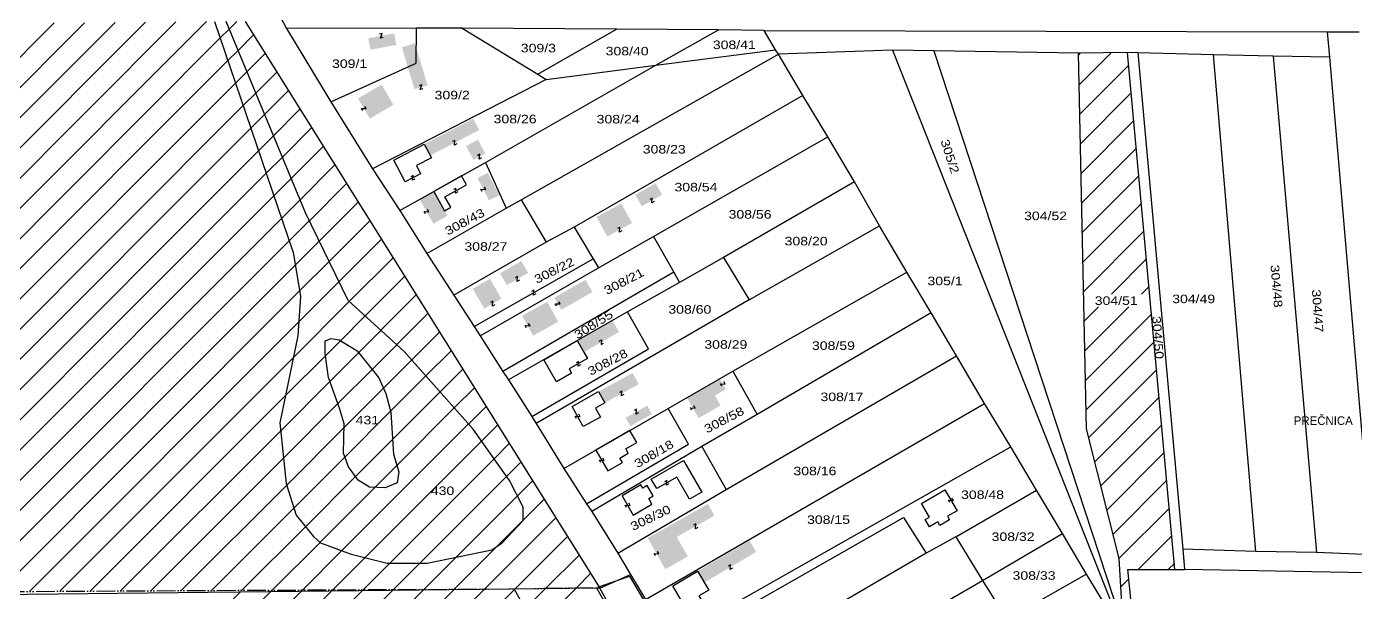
# Model space of a CAD drawing. Extents: x 5587940 to 5589766, y 5131257 to 5132452.
# Drawn here: x 5588977.4 to 5589475.5, y 5131678.1 to 5131890 of the extents above; entities that cross this region are included whole.
import ezdxf
from ezdxf.enums import TextEntityAlignment as Align

# ---------------------------------------------------------------- set-up
doc = ezdxf.new("R2010")
doc.units = 0
doc.header["$MEASUREMENT"] = 0
doc.linetypes.add('ACAD_ISO14W100', pattern=[24, 12, -3, 0, -3, 0, -3, 0, -3])
doc.linetypes.add('GRANICA_KO', pattern=[11, 7, -1, 0, -1, 0, -1, 0, -1])
for name, color, linetype in [('2', 7, 'CONTINUOUS'), ('3', 7, 'CONTINUOUS'), ('4', 7, 'CONTINUOUS'), ('5', 7, 'CONTINUOUS'), ('6', 7, 'CONTINUOUS'), ('8', 7, 'CONTINUOUS'), ('9', 7, 'CONTINUOUS'), ('GRANICAKO', 3, 'ACAD_ISO14W100'), ('SRAFLADANJE', 2, 'CONTINUOUS'), ('SRAFURA', 4, 'CONTINUOUS')]:
    doc.layers.add(name, color=color, linetype=linetype)
doc.styles.add('TXT', font='TXT', dxfattribs={"height": 0.2})

# ---------------------------------------------------------------- blocks, each defined once
blk = doc.blocks.new('Z')
at = {"layer": '8', "color": 113, "linetype": 'CONTINUOUS'}
blk.add_lwpolyline([(-0.5, 0.75), (0.5, 0.749), (-0.5, -0.749), (0.5, -0.75)], dxfattribs=at)

msp = doc.modelspace()

# ---------------------------------------------------------------- hatches: boundary and pattern name
at = {"layer": 'SRAFURA', "linetype": 'CONTINUOUS'}
h = msp.add_hatch(dxfattribs=at)
h.set_pattern_fill('ANSI31', color=256, scale=64, style=0)
h.paths.add_polyline_path([(5589080.08, 5131789.04), (5589079.17, 5131774.15), (5589072.39, 5131741.55), (5589074.74, 5131718.93), (5589078.49, 5131707.03), (5589084.98, 5131698.97), (5589087.65, 5131696.68), (5589099.12, 5131692.47), (5589112.58, 5131689.01), (5589127.55, 5131689.04), (5589151.77, 5131694.05), (5589155.54, 5131696.51), (5589163.59, 5131704.98), (5589163.59, 5131709.98), (5589158.42, 5131720.01), (5589144.78, 5131739.23), (5589119.01, 5131768.32), (5589097.94, 5131787.37), (5589081.98, 5131820.25), (5589052.23, 5131891.84), (5589047.94, 5131891.84), (5589077.31, 5131805.37)])
h.paths.add_polyline_path([(5589091.61, 5131773.22), (5589094.55, 5131772.67), (5589101.3, 5131768.55), (5589109.53, 5131758.5), (5589112.07, 5131752.57), (5589113.98, 5131745.64), (5589115.01, 5131729.84), (5589116.94, 5131723.26), (5589116.36, 5131719.15), (5589111.8, 5131717.31), (5589105.93, 5131717.48), (5589101.77, 5131720.14), (5589098.09, 5131725.05), (5589096.22, 5131730.28), (5589096.49, 5131741.22), (5589094.91, 5131746.75), (5589090.65, 5131758.62), (5589089.35, 5131767.52), (5589089.42, 5131772.25)], flags=16)
h.paths.add_polyline_path([(5589127.64, 5131713.76), (5589139.09, 5131713.76), (5589139.09, 5131718.56), (5589127.64, 5131718.56)], flags=24)
h.paths.add_polyline_path([(5589099.79, 5131740.21), (5589110.58, 5131740.21), (5589110.58, 5131745.01), (5589099.79, 5131745.01)], flags=8)
h = msp.add_hatch(dxfattribs=at)
h.set_pattern_fill('ANSI31', color=256, scale=64, style=0)
h.paths.add_polyline_path([(5589101.3, 5131768.55), (5589094.55, 5131772.67), (5589091.61, 5131773.22), (5589089.42, 5131772.25), (5589089.35, 5131767.52), (5589090.65, 5131758.62), (5589094.91, 5131746.75), (5589096.49, 5131741.22), (5589096.22, 5131730.28), (5589098.09, 5131725.05), (5589101.77, 5131720.14), (5589105.93, 5131717.48), (5589111.8, 5131717.31), (5589116.36, 5131719.15), (5589116.94, 5131723.26), (5589115.01, 5131729.84), (5589113.98, 5131745.64), (5589112.07, 5131752.57), (5589109.53, 5131758.5)])
h.paths.add_polyline_path([(5589099.79, 5131740.21), (5589110.58, 5131740.21), (5589110.58, 5131745.01), (5589099.79, 5131745.01)], flags=24)

# ---------------------------------------------------------------- linework, layer by layer
at = {"layer": '2', "color": 7, "linetype": 'CONTINUOUS'}
for p, q in [((5589069.54, 5131899.38), (5589074.82, 5131889.31)), ((5589047.94, 5131891.84), (5589077.31, 5131805.37)), ((5589081.98, 5131820.25), (5589052.23, 5131891.84)), ((5589059.34, 5131891.89), (5589192.29, 5131679.66)), ((5589123.64, 5131889.38), (5589074.82, 5131889.31)), ((5589074.82, 5131889.31), (5589091.47, 5131861.77)), ((5589123.53, 5131876.23), (5589123.64, 5131889.38)), ((5589140.71, 5131889.41), (5589123.64, 5131889.38)), ((5589198.61, 5131889), (5589140.71, 5131889.41)), ((5589140.71, 5131889.41), (5589169.06, 5131872.14)), ((5589169.06, 5131872.14), (5589198.61, 5131889)), ((5589236.83, 5131888.74), (5589198.61, 5131889)), ((5589213.32, 5131875.47), (5589236.83, 5131888.74)), ((5589253.9, 5131888.5), (5589236.83, 5131888.74)), ((5589258.19, 5131881.22), (5589253.9, 5131888.5)), ((5589253.9, 5131888.5), (5589465.06, 5131888.03)), ((5589465.06, 5131888.03), (5589476.98, 5131887.98)), ((5589465.89, 5131878.58), (5589465.06, 5131888.03)), ((5589162.77, 5131825.1), (5589259.22, 5131879.59)), ((5589213.32, 5131875.47), (5589258.19, 5131881.22)), ((5589259.22, 5131879.59), (5589258.19, 5131881.22)), ((5589302, 5131881.12), (5589259.22, 5131879.59)), ((5589268.42, 5131864.17), (5589259.22, 5131879.59)), ((5589317.45, 5131880.86), (5589302, 5131881.12)), ((5589302, 5131881.12), (5589386.72, 5131667.46)), ((5589371.69, 5131880.07), (5589317.45, 5131880.86)), ((5589317.45, 5131880.86), (5589387.6, 5131667.56)), ((5589390.14, 5131880.27), (5589371.69, 5131880.07)), ((5589374.76, 5131739.36), (5589371.69, 5131880.07)), ((5589393.9, 5131880.18), (5589390.14, 5131880.27)), ((5589407.88, 5131686.67), (5589390.14, 5131880.27)), ((5589422.34, 5131879.39), (5589393.9, 5131880.18)), ((5589393.9, 5131880.18), (5589410.88, 5131694.23)), ((5589444.73, 5131878.89), (5589422.34, 5131879.39)), ((5589438.2, 5131693.42), (5589422.34, 5131879.39)), ((5589465.89, 5131878.58), (5589444.73, 5131878.89)), ((5589444.73, 5131878.89), (5589460.89, 5131693.07)), ((5589481.95, 5131692.11), (5589465.89, 5131878.58)), ((5589091.47, 5131861.77), (5589123.53, 5131876.23)), ((5589149.43, 5131839.09), (5589213.32, 5131875.47)), ((5589172.22, 5131870.21), (5589213.32, 5131875.47)), ((5589172.22, 5131870.21), (5589107.11, 5131836.74)), ((5589169.06, 5131872.14), (5589172.22, 5131870.21)), ((5589268.42, 5131864.17), (5589182.74, 5131814.88)), ((5589277.81, 5131848.72), (5589268.42, 5131864.17)), ((5589091.47, 5131861.77), (5589107.11, 5131836.74)), ((5589212.47, 5131811.38), (5589277.81, 5131848.72)), ((5589287.73, 5131831.86), (5589277.81, 5131848.72)), ((5589117.29, 5131821.05), (5589149.43, 5131839.09)), ((5589149.43, 5131839.09), (5589157.25, 5131822.03)), ((5589107.11, 5131836.74), (5589117.29, 5131821.05)), ((5589287.73, 5131831.86), (5589238.72, 5131803.5)), ((5589297.16, 5131815.32), (5589287.73, 5131831.86)), ((5589157.25, 5131822.03), (5589162.77, 5131825.1)), ((5589162.77, 5131825.1), (5589172.23, 5131809.27)), ((5589097.94, 5131787.37), (5589081.98, 5131820.25)), ((5589117.29, 5131821.05), (5589127.44, 5131804.95)), ((5589127.44, 5131804.95), (5589157.25, 5131822.03)), ((5589182.74, 5131814.88), (5589172.23, 5131809.27)), ((5589182.74, 5131814.88), (5589191.76, 5131799.65)), ((5589248.29, 5131787.66), (5589297.16, 5131815.32)), ((5589307.42, 5131798.05), (5589297.16, 5131815.32)), ((5589172.23, 5131809.27), (5589137.62, 5131789.34)), ((5589191.76, 5131799.65), (5589212.47, 5131811.38)), ((5589212.47, 5131811.38), (5589220, 5131797.96)), ((5589077.31, 5131805.37), (5589080.08, 5131789.04)), ((5589127.44, 5131804.95), (5589137.62, 5131789.34)), ((5589147.42, 5131774.22), (5589191.76, 5131799.65)), ((5589238.72, 5131803.5), (5589222.15, 5131794.14)), ((5589238.72, 5131803.5), (5589248.29, 5131787.66)), ((5589220, 5131797.96), (5589156, 5131760.81)), ((5589222.15, 5131794.14), (5589202.72, 5131783.11)), ((5589220, 5131797.96), (5589222.15, 5131794.14)), ((5589242.19, 5131760.88), (5589307.42, 5131798.05)), ((5589316.49, 5131782.74), (5589307.42, 5131798.05)), ((5589080.08, 5131789.04), (5589079.17, 5131774.15)), ((5589137.62, 5131789.34), (5589145.23, 5131777.64)), ((5589119.01, 5131768.32), (5589097.94, 5131787.37)), ((5589248.29, 5131787.66), (5589168.45, 5131741.34)), ((5589202.72, 5131783.11), (5589158.03, 5131757.64)), ((5589210.57, 5131769.32), (5589202.72, 5131783.11)), ((5589316.49, 5131782.74), (5589251.29, 5131744.76)), ((5589326, 5131766.72), (5589316.49, 5131782.74)), ((5589079.17, 5131774.15), (5589072.39, 5131741.55)), ((5589145.23, 5131777.64), (5589147.42, 5131774.22)), ((5589147.42, 5131774.22), (5589156, 5131760.81)), ((5589089.35, 5131767.52), (5589089.42, 5131772.25)), ((5589089.42, 5131772.25), (5589091.61, 5131773.22)), ((5589091.61, 5131773.22), (5589094.55, 5131772.67)), ((5589094.55, 5131772.67), (5589101.3, 5131768.55)), ((5589166.77, 5131743.96), (5589210.57, 5131769.32)), ((5589090.65, 5131758.62), (5589089.35, 5131767.52)), ((5589101.3, 5131768.55), (5589109.53, 5131758.5)), ((5589144.78, 5131739.23), (5589119.01, 5131768.32)), ((5589239.71, 5131716.58), (5589326, 5131766.72)), ((5589336.5, 5131748.78), (5589326, 5131766.72)), ((5589156, 5131760.81), (5589158.03, 5131757.64)), ((5589217.96, 5131746.94), (5589242.19, 5131760.88)), ((5589242.19, 5131760.88), (5589251.29, 5131744.76)), ((5589094.91, 5131746.75), (5589090.65, 5131758.62)), ((5589109.53, 5131758.5), (5589112.07, 5131752.57)), ((5589158.03, 5131757.64), (5589166.77, 5131743.96)), ((5589112.07, 5131752.57), (5589113.98, 5131745.64)), ((5589096.49, 5131741.22), (5589094.91, 5131746.75)), ((5589113.98, 5131745.64), (5589115.01, 5131729.84)), ((5589178.81, 5131724.49), (5589217.96, 5131746.94)), ((5589209.38, 5131675.42), (5589336.5, 5131748.78)), ((5589225.57, 5131733.64), (5589217.96, 5131746.94)), ((5589251.29, 5131744.76), (5589230.53, 5131732.71)), ((5589346.37, 5131732.62), (5589336.5, 5131748.78)), ((5589072.39, 5131741.55), (5589074.74, 5131718.93)), ((5589096.22, 5131730.28), (5589096.49, 5131741.22)), ((5589158.42, 5131720.01), (5589144.78, 5131739.23)), ((5589166.77, 5131743.96), (5589168.45, 5131741.34)), ((5589168.45, 5131741.34), (5589178.81, 5131724.49)), ((5589386.96, 5131690.75), (5589374.76, 5131739.36)), ((5589098.09, 5131725.05), (5589096.22, 5131730.28)), ((5589115.01, 5131729.84), (5589116.94, 5131723.26)), ((5589187.3, 5131711.21), (5589225.57, 5131733.64)), ((5589230.53, 5131732.71), (5589189.31, 5131708.41)), ((5589218.3, 5131660.11), (5589346.37, 5131732.62)), ((5589230.53, 5131732.71), (5589239.71, 5131716.58)), ((5589355.96, 5131716.39), (5589346.37, 5131732.62)), ((5589101.77, 5131720.14), (5589098.09, 5131725.05)), ((5589178.81, 5131724.49), (5589187.3, 5131711.21)), ((5589105.93, 5131717.48), (5589101.77, 5131720.14)), ((5589116.36, 5131719.15), (5589111.8, 5131717.31)), ((5589116.94, 5131723.26), (5589116.36, 5131719.15)), ((5589163.59, 5131709.98), (5589158.42, 5131720.01)), ((5589074.74, 5131718.93), (5589078.49, 5131707.03)), ((5589111.8, 5131717.31), (5589105.93, 5131717.48)), ((5589199.08, 5131692.78), (5589239.71, 5131716.58)), ((5589325.75, 5131698.9), (5589355.96, 5131716.39)), ((5589365.68, 5131700.17), (5589355.96, 5131716.39)), ((5589163.59, 5131704.98), (5589163.59, 5131709.98)), ((5589187.3, 5131711.21), (5589189.31, 5131708.41)), ((5589078.49, 5131707.03), (5589084.98, 5131698.97)), ((5589155.54, 5131696.51), (5589163.59, 5131704.98)), ((5589189.31, 5131708.41), (5589199.08, 5131692.78)), ((5589219.97, 5131657.13), (5589306.11, 5131706.13)), ((5589306.11, 5131706.13), (5589314.57, 5131692.77)), ((5589335.69, 5131682.59), (5589365.68, 5131700.17)), ((5589374.69, 5131684.9), (5589365.68, 5131700.17)), ((5589084.98, 5131698.97), (5589087.65, 5131696.68)), ((5589087.65, 5131696.68), (5589099.12, 5131692.47)), ((5589151.77, 5131694.05), (5589155.54, 5131696.51)), ((5589325.75, 5131698.9), (5589314.57, 5131692.77)), ((5589325.75, 5131698.9), (5589335.69, 5131682.59)), ((5589438.2, 5131693.42), (5589410.88, 5131694.23)), ((5589410.88, 5131694.23), (5589411.41, 5131686.62)), ((5589099.12, 5131692.47), (5589112.58, 5131689.01)), ((5589127.55, 5131689.04), (5589151.77, 5131694.05)), ((5589199.08, 5131692.78), (5589203.81, 5131684.8)), ((5589314.57, 5131692.77), (5589268.13, 5131665.71)), ((5589388.29, 5131667.64), (5589386.96, 5131690.75)), ((5589460.89, 5131693.07), (5589438.2, 5131693.42)), ((5589481.95, 5131692.11), (5589460.89, 5131693.07)), ((5589112.58, 5131689.01), (5589127.55, 5131689.04)), ((5589192.29, 5131679.66), (5589203.81, 5131684.8)), ((5589203.81, 5131684.8), (5589209.38, 5131675.42)), ((5589374.69, 5131684.9), (5589344.85, 5131667.95)), ((5589385.72, 5131666.96), (5589374.69, 5131684.9)), ((5589392.3, 5131666.37), (5589390.18, 5131686.7)), ((5589390.18, 5131686.7), (5589407.88, 5131686.67)), ((5589407.88, 5131686.67), (5589411.41, 5131686.62)), ((5589628.33, 5131682.62), (5589411.41, 5131686.62)), ((5589192.29, 5131679.66), (5588919.62, 5131676.64)), ((5589184.25, 5131636.3), (5589160.21, 5131679.4)), ((5589191.58, 5131680), (5589203.39, 5131684.14)), ((5589282.26, 5131522.58), (5589192.29, 5131679.66)), ((5589203.39, 5131684.14), (5589241.54, 5131620.59)), ((5589277.61, 5131648.9), (5589335.69, 5131682.59)), ((5589335.69, 5131682.59), (5589344.85, 5131667.95))]:
    msp.add_line(p, q, dxfattribs=at)
at = {"layer": '4', "color": 115, "linetype": 'CONTINUOUS'}
msp.add_line((5589145.23, 5131777.64), (5589189.79, 5131802.98), dxfattribs=at)
at = {"layer": '5', "color": 52, "linetype": 'CONTINUOUS'}
for points in [[(5589115.09, 5131840), (5589126.53, 5131845.94), (5589129.17, 5131840.84), (5589123.54, 5131837.92), (5589125.15, 5131834.83), (5589119.34, 5131831.82)], [(5589183.87, 5131772.36), (5589186.33, 5131768.05), (5589187.69, 5131765.66), (5589180.84, 5131761.75), (5589181.71, 5131760.22), (5589176.03, 5131756.99), (5589171.27, 5131765.19)], [(5589181.9, 5131747.76), (5589191.86, 5131753.26), (5589194.18, 5131749.05), (5589190.67, 5131747.11), (5589192.52, 5131743.76), (5589186.08, 5131740.21)], [(5589203.61, 5131738.71), (5589190.85, 5131731.4), (5589195.31, 5131723.62), (5589200.78, 5131726.76), (5589199.84, 5131728.41), (5589202.98, 5131730.21), (5589202.06, 5131731.8), (5589206.21, 5131734.18)], [(5589200.64, 5131714.23), (5589204.83, 5131707.07), (5589211.85, 5131711.18), (5589210.63, 5131713.27), (5589212.27, 5131714.23), (5589210.01, 5131718.09), (5589208.37, 5131717.13), (5589207.66, 5131718.34)], [(5589312.89, 5131711.44), (5589321.62, 5131716.51), (5589326.19, 5131708.62), (5589322.67, 5131706.58), (5589323.41, 5131705.3), (5589319.78, 5131703.2), (5589319.04, 5131704.48), (5589315.89, 5131702.65), (5589314.3, 5131705.39), (5589315.87, 5131706.3)], [(5589219.63, 5131680.51), (5589228.97, 5131686.01), (5589233.14, 5131678.94), (5589229.48, 5131676.78), (5589230.18, 5131675.61), (5589226.32, 5131673.33), (5589225.62, 5131674.51), (5589223.8, 5131673.44)]]:
    msp.add_lwpolyline(points, close=True, dxfattribs=at)
for points in [[(5589101.67, 5131863.06), (5589106.09, 5131855.51), (5589110.52, 5131868.25), (5589114.94, 5131860.7)], [(5589124.8, 5131825.27), (5589130.1, 5131828.24), (5589129.92, 5131816.16), (5589135.21, 5131819.13)], [(5589191.09, 5131818.68), (5589200.38, 5131823.74), (5589195.07, 5131811.36), (5589204.36, 5131816.42)], [(5589144.67, 5131791.82), (5589151.12, 5131795.53), (5589148.97, 5131784.35), (5589155.42, 5131788.06)], [(5589163.18, 5131781.7), (5589172.59, 5131786.9), (5589167.3, 5131774.23), (5589176.71, 5131779.43)], [(5589224.96, 5131750.97), (5589233.2, 5131755.71), (5589229.34, 5131743.35), (5589237.58, 5131748.09)], [(5589233.2, 5131755.71), (5589235.44, 5131751.82), (5589237.27, 5131758.05), (5589239.51, 5131754.16)], [(5589210.25, 5131698.46), (5589218.68, 5131703.22), (5589216.84, 5131686.79), (5589225.27, 5131691.56)]]:
    msp.add_solid(points, dxfattribs=at)
at = {"layer": '6', "color": 52, "linetype": 'CONTINUOUS'}
for points in [[(5589130.1, 5131828.24), (5589134.14, 5131821.03), (5589136.43, 5131822.31), (5589134.24, 5131826.22), (5589142.33, 5131830.77), (5589140.48, 5131834.07)], [(5589211.55, 5131720.55), (5589223.69, 5131727.53), (5589230.51, 5131715.66), (5589225.93, 5131713.03), (5589221.18, 5131721.29), (5589213.62, 5131716.94)]]:
    msp.add_lwpolyline(points, close=True, dxfattribs=at)
for points in [[(5589105.55, 5131885.63), (5589115.23, 5131887.42), (5589106.36, 5131881.3), (5589116.03, 5131883.09)], [(5589118.13, 5131882.22), (5589122.83, 5131866.52), (5589123.03, 5131883.69), (5589127.74, 5131867.99)], [(5589126.53, 5131845.94), (5589128.73, 5131841.71), (5589144.9, 5131855.47), (5589147.09, 5131851.24)], [(5589142.16, 5131845.24), (5589146.6, 5131847.64), (5589144.97, 5131840.04), (5589149.41, 5131842.45)], [(5589150.28, 5131835.19), (5589154.61, 5131826.87), (5589146.47, 5131833.21), (5589150.8, 5131824.89)], [(5589205.59, 5131827), (5589213.19, 5131831.31), (5589208.04, 5131822.69), (5589215.64, 5131827)], [(5589154.89, 5131797.58), (5589162.9, 5131802.19), (5589157.45, 5131793.14), (5589165.46, 5131797.75)], [(5589175.23, 5131788.42), (5589186.94, 5131795.15), (5589177.84, 5131783.88), (5589189.55, 5131790.61)], [(5589197.07, 5131779.89), (5589183.87, 5131772.36), (5589199.53, 5131775.58), (5589186.33, 5131768.05)], [(5589191.86, 5131753.26), (5589194.18, 5131749.05), (5589204.58, 5131760.29), (5589206.91, 5131756.08)], [(5589203.73, 5131740.34), (5589211.85, 5131744.88), (5589201.97, 5131743.5), (5589210.09, 5131748.04)], [(5589218.68, 5131703.22), (5589221.15, 5131698.85), (5589232.8, 5131711.2), (5589235.27, 5131706.84)], [(5589228.97, 5131686.01), (5589231.46, 5131681.79), (5589248.43, 5131697.46), (5589250.91, 5131693.25)]]:
    msp.add_solid(points, dxfattribs=at)
at = {"layer": 'GRANICAKO', "linetype": 'GRANICA_KO'}
for p, q in [((5588913.22, 5131678.14), (5589160.21, 5131679.4)), ((5589160.21, 5131679.4), (5589191.58, 5131680))]:
    msp.add_line(p, q, dxfattribs=at)
at = {"layer": 'GRANICAKO'}
msp.add_line((5589191.24, 5131679.49), (5589252.59, 5131572.83), dxfattribs=at)
at = {"layer": 'SRAFLADANJE', "linetype": 'CONTINUOUS'}
for p, q in [((5589160.32, 5131679.2), (5589160.42, 5131679.3)), ((5589164.37, 5131671.94), (5589171.86, 5131679.43)), ((5589168.42, 5131664.68), (5589183.3, 5131679.56)), ((5588920.66, 5131507.43), (5589091.78, 5131678.54)), ((5588925.18, 5131545.89), (5589057.46, 5131678.16)), ((5588925.84, 5131535.23), (5589068.9, 5131678.29)), ((5588926.5, 5131524.58), (5589080.34, 5131678.42)), ((5588939.39, 5131458.28), (5589160.32, 5131679.2)), ((5588940.26, 5131515.71), (5589103.22, 5131678.67)), ((5588984.48, 5131548.62), (5589114.66, 5131678.8)), ((5589028.71, 5131581.54), (5589126.1, 5131678.92)), ((5589072.94, 5131614.45), (5589137.54, 5131679.05)), ((5589117.17, 5131647.36), (5589148.98, 5131679.18))]:
    msp.add_line(p, q, dxfattribs=at)
at = {"layer": 'SRAFURA', "linetype": 'CONTINUOUS'}
for p, q in [((5588838.04, 5131730.28), (5588999.18, 5131891.42)), ((5588845.16, 5131726.09), (5589010.6, 5131891.52)), ((5588852.29, 5131721.89), (5589022.01, 5131891.62)), ((5588859.41, 5131717.7), (5589033.42, 5131891.72)), ((5588866.53, 5131713.51), (5589044.84, 5131891.82)), ((5588892.4, 5131795.95), (5588987.77, 5131891.32)), ((5589053.39, 5131889.06), (5589056.2, 5131891.87)), ((5588873.65, 5131709.31), (5589050.03, 5131885.7)), ((5589056.71, 5131881.07), (5589062.5, 5131886.85)), ((5589060.03, 5131873.07), (5589066.85, 5131879.89)), ((5589371.71, 5131879.28), (5589372.51, 5131880.08)), ((5589371.95, 5131868.2), (5589383.95, 5131880.2)), ((5588880.37, 5131704.72), (5589052.9, 5131877.25)), ((5589372.19, 5131857.13), (5589390.57, 5131875.51)), ((5588887.02, 5131700.06), (5589055.76, 5131868.8)), ((5589063.35, 5131865.08), (5589071.21, 5131872.94)), ((5589066.68, 5131857.09), (5589075.57, 5131865.98)), ((5589372.43, 5131846.06), (5589391.52, 5131865.15)), ((5588893.62, 5131695.35), (5589058.63, 5131860.36)), ((5589070, 5131849.1), (5589079.93, 5131859.02)), ((5589372.67, 5131834.99), (5589392.47, 5131854.79)), ((5588900.2, 5131690.61), (5589061.5, 5131851.91)), ((5589073.32, 5131841.1), (5589084.28, 5131852.07)), ((5589076.64, 5131833.11), (5589088.64, 5131845.11)), ((5589372.91, 5131823.91), (5589393.42, 5131844.42)), ((5588906.78, 5131685.88), (5589064.37, 5131843.47)), ((5588913.36, 5131681.14), (5589067.24, 5131835.02)), ((5589079.96, 5131825.12), (5589093, 5131838.16)), ((5589373.15, 5131812.84), (5589394.37, 5131834.06)), ((5589083.43, 5131817.27), (5589097.36, 5131831.2)), ((5588921.71, 5131678.18), (5589070.11, 5131826.58)), ((5589087.13, 5131809.66), (5589101.71, 5131824.24)), ((5589373.4, 5131801.77), (5589395.32, 5131823.69)), ((5588933.08, 5131678.24), (5589072.97, 5131818.13)), ((5589090.82, 5131802.04), (5589106.07, 5131817.29)), ((5588944.45, 5131678.3), (5589075.84, 5131809.69)), ((5589094.52, 5131794.42), (5589110.43, 5131810.33)), ((5589373.64, 5131790.7), (5589396.27, 5131813.33)), ((5588955.83, 5131678.36), (5589078.11, 5131800.64)), ((5589098.38, 5131786.97), (5589114.79, 5131803.38)), ((5589384.06, 5131789.81), (5589397.22, 5131802.97)), ((5589104.32, 5131781.6), (5589119.14, 5131796.42)), ((5588967.2, 5131678.41), (5589079.75, 5131790.97)), ((5589110.27, 5131776.23), (5589123.5, 5131789.46)), ((5589395.38, 5131789.81), (5589398.17, 5131792.6)), ((5589373.88, 5131779.63), (5589379.26, 5131785.01)), ((5589374.12, 5131768.55), (5589390.58, 5131785.01)), ((5588978.57, 5131678.47), (5589079.49, 5131779.39)), ((5589116.21, 5131770.86), (5589127.86, 5131782.51)), ((5589374.36, 5131757.48), (5589399.12, 5131782.24)), ((5589121.82, 5131765.15), (5589132.22, 5131775.55)), ((5589374.6, 5131746.41), (5589400.07, 5131771.88)), ((5588989.94, 5131678.53), (5589077.49, 5131766.08)), ((5589127.13, 5131759.15), (5589136.58, 5131768.6)), ((5589132.45, 5131753.15), (5589140.93, 5131761.64)), ((5589375.58, 5131736.07), (5589401.02, 5131761.51)), ((5589137.76, 5131747.15), (5589145.29, 5131754.68)), ((5589001.31, 5131678.59), (5589074.52, 5131751.79)), ((5589377.85, 5131727.03), (5589401.97, 5131751.15)), ((5589143.08, 5131741.15), (5589149.65, 5131747.73)), ((5589147.97, 5131734.74), (5589154.01, 5131740.77)), ((5589380.12, 5131717.99), (5589402.92, 5131740.78)), ((5589012.68, 5131678.65), (5589072.69, 5131738.65)), ((5589152.67, 5131728.12), (5589158.36, 5131733.82)), ((5589382.39, 5131708.94), (5589403.87, 5131730.42)), ((5589024.06, 5131678.7), (5589073.75, 5131728.4)), ((5589157.36, 5131721.5), (5589162.72, 5131726.86)), ((5589161.4, 5131714.23), (5589167.08, 5131719.9)), ((5589384.66, 5131699.9), (5589404.82, 5131720.06)), ((5589035.43, 5131678.76), (5589074.94, 5131718.27)), ((5589046.8, 5131678.82), (5589077.66, 5131709.68)), ((5589163.59, 5131705.1), (5589171.44, 5131712.95)), ((5589386.93, 5131690.85), (5589405.77, 5131709.69)), ((5589149.14, 5131679.34), (5589175.79, 5131705.99)), ((5589058.17, 5131678.88), (5589081.98, 5131702.69)), ((5589394.08, 5131686.69), (5589406.72, 5131699.33)), ((5589069.54, 5131678.93), (5589087.45, 5131696.84)), ((5589137.77, 5131679.28), (5589153.98, 5131695.49)), ((5589160.52, 5131679.4), (5589180.15, 5131699.03)), ((5589080.91, 5131678.99), (5589095.66, 5131693.74)), ((5589092.28, 5131679.05), (5589104.36, 5131691.12)), ((5589126.4, 5131679.22), (5589138.48, 5131691.3)), ((5589172.06, 5131679.63), (5589184.51, 5131692.08)), ((5589103.66, 5131679.11), (5589113.56, 5131689.01)), ((5589115.03, 5131679.17), (5589124.9, 5131689.03)), ((5589183.59, 5131679.85), (5589188.87, 5131685.12)), ((5589405.38, 5131686.68), (5589407.67, 5131688.96)), ((5589387.57, 5131680.18), (5589390.55, 5131683.16))]:
    msp.add_line(p, q, dxfattribs=at)

# ---------------------------------------------------------------- block references
at = {"layer": '8', "color": 113, "linetype": 'CONTINUOUS'}
for p, xscale, yscale, rotation in [((5589110.39, 5131886.53), 0.999997760732928, 0.999997760732928, 192.1818547239027), ((5589125.28, 5131867.26), 0.999999151977188, 0.999999151977188, 196.2181349009713), ((5589103.88, 5131859.29), 1.000000902969597, 1.000000902969597, 120.9186405293999), ((5589137.91, 5131846.47), 0.9999982468159098, 0.9999982468159098, 207.5660684057405), ((5589147.19, 5131841.24), 1.000000590002969, 1.000000590002969, 208.4302113976952), ((5589122.24, 5131833.32), 1.000000158142254, 1.000000158142254, 207.6756196547587), ((5589138.29, 5131828.49), 0.999998552204662, 0.999998552204662, 208.8248204757096), ((5589148.63, 5131829.05), 1.000002602968874, 1.000002602968874, 117.7189379727726), ((5589211.84, 5131824.84), 0.9999976514555692, 0.9999976514555692, 209.9806705142015), ((5589127.36, 5131820.71), 0.9999986997544397, 0.9999986997544397, 120.3682682336244), ((5589199.71, 5131813.89), 1.000000204101732, 1.000000204101732, 208.190508846814), ((5589161.45, 5131795.45), 0.9999995992123829, 0.9999995992123829, 209.8685501791455), ((5589167.51, 5131790.31), 0.9999989098954699, 0.9999989098954699, 209.3974017384796), ((5589152.19, 5131786.21), 1.000000441878841, 1.000000441878841, 209.4800698663054), ((5589176.53, 5131786.15), 0.9999993909580169, 0.9999993909580169, 120.3472194043834), ((5589165.24, 5131777.97), 0.999999113997424, 0.999999113997424, 120.7701596838988), ((5589192.93, 5131771.81), 0.9999999572389201, 0.9999999572389201, 30.04437479731646), ((5589184.26, 5131763.7), 0.9999975544189125, 0.9999975544189125, 208.9671687837009), ((5589238.39, 5131756.11), 0.9999999057391384, 0.9999999057391384, 121.0920582463776), ((5589200.54, 5131752.57), 0.9999975045995302, 0.9999975045995302, 208.7210575904924), ((5589183.99, 5131743.99), 0.9999987522951225, 0.9999987522951225, 119.9717019531684), ((5589206.03, 5131745.77), 1.000002234871034, 1.000002234871034, 208.7060026890223), ((5589227.15, 5131747.16), 1.00000029274638, 1.00000029274638, 121.1194664954671), ((5589193.08, 5131727.51), 1.000000381575336, 1.000000381575336, 120.3948094418348), ((5589217.4, 5131719.12), 1.000001433113116, 1.000001433113116, 210.9472384115123), ((5589202.74, 5131710.65), 0.999999255388825, 0.999999255388825, 120.7816446961026), ((5589323.91, 5131712.56), 1.000000400310406, 1.000000400310406, 121.2323488357466), ((5589228.21, 5131702.84), 0.9999986755440912, 0.9999986755440912, 209.5886816895114), ((5589213.55, 5131692.62), 1.000000083147744, 1.000000083147744, 120.064098504756), ((5589241.19, 5131687.52), 1.000001163319681, 1.000001163319681, 210.1078479005614)]:
    msp.add_blockref('Z', p, dxfattribs=dict(at, xscale=xscale, yscale=yscale, rotation=rotation))

# ---------------------------------------------------------------- texts
at = {"layer": '3', "color": 7, "linetype": 'CONTINUOUS', "style": 'TXT', "width": 1.230769}
for s, p in [('309/3', (5589169.28, 5131881.98)), ('308/41', (5589242.72, 5131883.21)), ('308/40', (5589202.55, 5131880.85)), ('309/1', (5589098.53, 5131876.14)), ('309/2', (5589136.97, 5131864.38)), ('308/26', (5589160.55, 5131855.41)), ('308/24', (5589199.17, 5131855.36)), ('308/23', (5589216.45, 5131844.09)), ('308/54', (5589228.34, 5131829.92)), ('308/56', (5589248.62, 5131819.72)), ('304/52', (5589359.38, 5131819.15)), ('308/27', (5589149.61, 5131807.68)), ('308/20', (5589269.63, 5131809.7)), ('305/1', (5589321.7, 5131794.78)), ('304/51', (5589385.87, 5131787.41)), ('304/49', (5589414.89, 5131788.06)), ('308/60', (5589226.05, 5131784.11)), ('308/29', (5589239.54, 5131770.99)), ('308/59', (5589279.87, 5131770.56)), ('308/17', (5589283.06, 5131751.38)), ('431', (5589105.19, 5131742.61)), ('308/16', (5589272.93, 5131723.62)), ('430', (5589133.36, 5131716.16)), ('308/48', (5589335.76, 5131714.73)), ('308/15', (5589278.03, 5131705.4)), ('308/32', (5589347.21, 5131699.02)), ('308/33', (5589355.06, 5131684.48))]:
    msp.add_text(s, height=3.2, dxfattribs=at).set_placement(p, align=Align.MIDDLE)
for s, rotation, p in [('305/2', 288.2048, (5589323.59, 5131841.39)), ('308/43', 28.0603, (5589141.63, 5131816.92)), ('308/22', 26.5532, (5589175.18, 5131798.69)), ('308/21', 27.2523, (5589201.33, 5131794.61)), ('304/48', 274.8332, (5589446.02, 5131792.78)), ('304/47', 273.9475, (5589461.43, 5131783.49)), ('308/28', 27.5407, (5589195.22, 5131764.36)), ('308/58', 27.4624, (5589238.85, 5131742.76)), ('308/18', 30.1985, (5589212.55, 5131730.03)), ('308/30', 25.7896, (5589211.29, 5131706.08))]:
    msp.add_text(s, height=3.2, rotation=rotation, dxfattribs=at).set_placement(p, align=Align.MIDDLE)
for s, rotation, p in [('308/55', 32.0195, (5589183.95, 5131772.78)), ('304/50', 274.3389, (5589399.31, 5131781.43))]:
    msp.add_text(s, height=3.2, rotation=rotation, dxfattribs=at).set_placement(p)
at = {"layer": '9', "color": 1, "linetype": 'CONTINUOUS', "style": 'TXT'}
msp.add_text('PREČNICA', height=3.2, dxfattribs=at).set_placement((5589463.46, 5131742.83), align=Align.MIDDLE)

doc.saveas('drawing.dxf')
